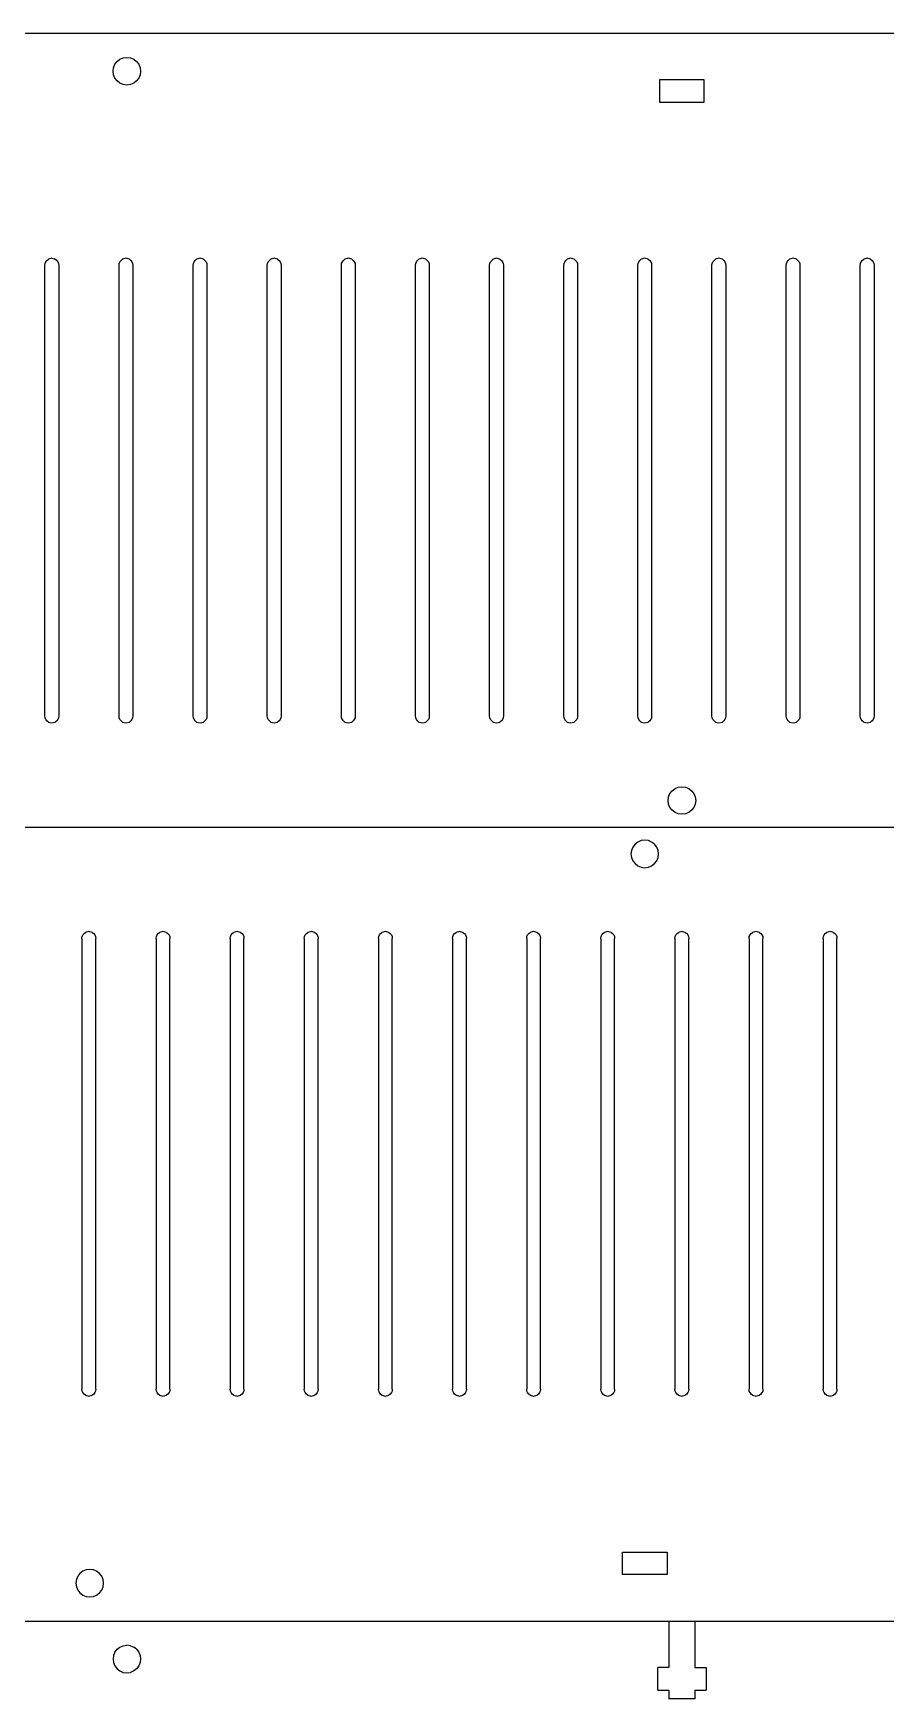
# Model space of a CAD drawing. Extents: x -559 to 246, y -225 to 406.
# Drawn here: x -358.6 to -259.7, y 213.1 to 406.3 of the extents above; entities that cross this region are included whole.
import ezdxf

# ---------------------------------------------------------------- set-up
doc = ezdxf.new("R2010")
doc.units = 0
doc.header["$MEASUREMENT"] = 0
doc.layers.get('0').update_dxf_attribs({"linetype": 'CONTINUOUS'})

msp = doc.modelspace()

# ---------------------------------------------------------------- linework, layer by layer
for p, q in [((-558.65, 406.26), (-154.35, 406.26)), ((-349.35, 401.86), (-349.3, 402.27)), ((-349.3, 401.44), (-349.35, 401.86)), ((-349.3, 402.27), (-349.14, 402.66)), ((-349.14, 402.66), (-348.89, 402.99)), ((-348.89, 402.99), (-348.55, 403.24)), ((-348.55, 403.24), (-348.17, 403.4)), ((-348.17, 403.4), (-347.75, 403.46)), ((-347.75, 403.46), (-347.34, 403.4)), ((-347.34, 403.4), (-346.95, 403.24)), ((-346.95, 403.24), (-346.62, 402.99)), ((-346.62, 402.99), (-346.37, 402.66)), ((-346.37, 402.66), (-346.21, 402.27)), ((-346.21, 402.27), (-346.15, 401.86)), ((-346.15, 401.86), (-346.21, 401.44)), ((-349.14, 401.06), (-349.3, 401.44)), ((-348.89, 400.73), (-349.14, 401.06)), ((-348.55, 400.47), (-348.89, 400.73)), ((-348.17, 400.31), (-348.55, 400.47)), ((-347.75, 400.26), (-348.17, 400.31)), ((-347.34, 400.31), (-347.75, 400.26)), ((-346.95, 400.47), (-347.34, 400.31)), ((-346.62, 400.73), (-346.95, 400.47)), ((-346.37, 401.06), (-346.62, 400.73)), ((-346.21, 401.44), (-346.37, 401.06)), ((-285.95, 400.86), (-285.95, 398.26)), ((-280.75, 400.86), (-285.95, 400.86)), ((-280.75, 398.26), (-280.75, 400.86)), ((-285.95, 398.26), (-280.75, 398.26)), ((-357.26, 379.36), (-357.23, 379.56)), ((-357.26, 327.06), (-357.26, 379.36)), ((-357.23, 379.56), (-357.15, 379.76)), ((-357.15, 379.76), (-357.02, 379.92)), ((-357.02, 379.92), (-356.86, 380.05)), ((-356.46, 380.16), (-356.86, 380.05)), ((-356.46, 380.16), (-356.19, 380.1)), ((-355.89, 379.92), (-356.19, 380.1)), ((-355.89, 379.92), (-355.76, 379.76)), ((-355.76, 379.76), (-355.68, 379.56)), ((-355.68, 379.56), (-355.66, 379.36)), ((-355.66, 379.36), (-355.66, 327.06)), ((-348.66, 379.36), (-348.63, 379.56)), ((-348.66, 327.06), (-348.66, 379.36)), ((-348.63, 379.56), (-348.55, 379.76)), ((-348.55, 379.76), (-348.42, 379.92)), ((-348.42, 379.92), (-348.26, 380.05)), ((-347.86, 380.16), (-348.26, 380.05)), ((-347.46, 380.05), (-347.86, 380.16)), ((-347.46, 380.05), (-347.29, 379.92)), ((-347.29, 379.92), (-347.16, 379.76)), ((-347.16, 379.76), (-347.08, 379.56)), ((-347.08, 379.56), (-347.06, 379.36)), ((-347.06, 379.36), (-347.06, 327.06)), ((-340.06, 379.36), (-340.03, 379.56)), ((-340.06, 327.06), (-340.06, 379.36)), ((-340.03, 379.56), (-339.95, 379.76)), ((-339.95, 379.76), (-339.82, 379.92)), ((-339.82, 379.92), (-339.66, 380.05)), ((-339.26, 380.16), (-339.66, 380.05)), ((-338.86, 380.05), (-339.26, 380.16)), ((-338.86, 380.05), (-338.69, 379.92)), ((-338.69, 379.92), (-338.56, 379.76)), ((-338.56, 379.76), (-338.48, 379.56)), ((-338.48, 379.56), (-338.46, 379.36)), ((-338.46, 379.36), (-338.46, 327.06)), ((-331.46, 379.36), (-331.43, 379.56)), ((-331.46, 327.06), (-331.46, 379.36)), ((-331.43, 379.56), (-331.35, 379.76)), ((-331.35, 379.76), (-331.22, 379.92)), ((-331.22, 379.92), (-331.06, 380.05)), ((-330.66, 380.16), (-331.06, 380.05)), ((-330.26, 380.05), (-330.66, 380.16)), ((-330.26, 380.05), (-330.09, 379.92)), ((-330.09, 379.92), (-329.96, 379.76)), ((-329.96, 379.76), (-329.88, 379.56)), ((-329.88, 379.56), (-329.86, 379.36)), ((-329.86, 379.36), (-329.86, 327.06)), ((-322.86, 379.36), (-322.83, 379.56)), ((-322.86, 327.06), (-322.86, 379.36)), ((-322.83, 379.56), (-322.75, 379.76)), ((-322.75, 379.76), (-322.62, 379.92)), ((-322.62, 379.92), (-322.46, 380.05)), ((-322.06, 380.16), (-322.46, 380.05)), ((-321.66, 380.05), (-322.06, 380.16)), ((-321.66, 380.05), (-321.49, 379.92)), ((-321.49, 379.92), (-321.36, 379.76)), ((-321.36, 379.76), (-321.28, 379.56)), ((-321.28, 379.56), (-321.26, 379.36)), ((-321.26, 379.36), (-321.26, 327.06)), ((-314.26, 379.36), (-314.23, 379.56)), ((-314.26, 327.06), (-314.26, 379.36)), ((-314.23, 379.56), (-314.15, 379.76)), ((-314.15, 379.76), (-314.02, 379.92)), ((-314.02, 379.92), (-313.86, 380.05)), ((-313.46, 380.16), (-313.86, 380.05)), ((-313.06, 380.05), (-313.46, 380.16)), ((-313.06, 380.05), (-312.89, 379.92)), ((-312.89, 379.92), (-312.76, 379.76)), ((-312.76, 379.76), (-312.68, 379.56)), ((-312.68, 379.56), (-312.66, 379.36)), ((-312.66, 379.36), (-312.66, 327.06)), ((-305.66, 379.36), (-305.63, 379.56)), ((-305.66, 327.06), (-305.66, 379.36)), ((-305.63, 379.56), (-305.55, 379.76)), ((-305.55, 379.76), (-305.42, 379.92)), ((-305.42, 379.92), (-305.26, 380.05)), ((-304.86, 380.16), (-305.26, 380.05)), ((-304.46, 380.05), (-304.86, 380.16)), ((-304.46, 380.05), (-304.29, 379.92)), ((-304.29, 379.92), (-304.16, 379.76)), ((-304.16, 379.76), (-304.08, 379.56)), ((-304.08, 379.56), (-304.06, 379.36)), ((-304.06, 379.36), (-304.06, 327.06)), ((-297.06, 379.36), (-297.03, 379.56)), ((-297.06, 327.06), (-297.06, 379.36)), ((-297.03, 379.56), (-296.95, 379.76)), ((-296.95, 379.76), (-296.82, 379.92)), ((-296.82, 379.92), (-296.66, 380.05)), ((-296.26, 380.16), (-296.66, 380.05)), ((-295.86, 380.05), (-296.26, 380.16)), ((-295.86, 380.05), (-295.69, 379.92)), ((-295.69, 379.92), (-295.56, 379.76)), ((-295.56, 379.76), (-295.48, 379.56)), ((-295.48, 379.56), (-295.46, 379.36)), ((-295.46, 379.36), (-295.46, 327.06)), ((-288.46, 379.36), (-288.43, 379.56)), ((-288.46, 327.06), (-288.46, 379.36)), ((-288.43, 379.56), (-288.35, 379.76)), ((-288.35, 379.76), (-288.22, 379.92)), ((-288.22, 379.92), (-288.06, 380.05)), ((-287.66, 380.16), (-288.06, 380.05)), ((-287.26, 380.05), (-287.66, 380.16)), ((-287.26, 380.05), (-287.09, 379.92)), ((-287.09, 379.92), (-286.96, 379.76)), ((-286.96, 379.76), (-286.88, 379.56)), ((-286.88, 379.56), (-286.86, 379.36)), ((-286.86, 379.36), (-286.86, 327.06)), ((-279.86, 379.36), (-279.83, 379.56)), ((-279.86, 327.06), (-279.86, 379.36)), ((-279.83, 379.56), (-279.75, 379.76)), ((-279.75, 379.76), (-279.62, 379.92)), ((-279.62, 379.92), (-279.46, 380.05)), ((-279.06, 380.16), (-279.46, 380.05)), ((-278.66, 380.05), (-279.06, 380.16)), ((-278.66, 380.05), (-278.49, 379.92)), ((-278.49, 379.92), (-278.36, 379.76)), ((-278.36, 379.76), (-278.28, 379.56)), ((-278.28, 379.56), (-278.26, 379.36)), ((-278.26, 379.36), (-278.26, 327.06)), ((-271.26, 379.36), (-271.23, 379.56)), ((-271.26, 327.06), (-271.26, 379.36)), ((-271.23, 379.56), (-271.15, 379.76)), ((-271.15, 379.76), (-271.02, 379.92)), ((-271.02, 379.92), (-270.86, 380.05)), ((-270.46, 380.16), (-270.86, 380.05)), ((-270.06, 380.05), (-270.46, 380.16)), ((-270.06, 380.05), (-269.89, 379.92)), ((-269.89, 379.92), (-269.76, 379.76)), ((-269.76, 379.76), (-269.68, 379.56)), ((-269.68, 379.56), (-269.66, 379.36)), ((-269.66, 379.36), (-269.66, 327.06)), ((-262.66, 379.36), (-262.63, 379.56)), ((-262.66, 327.06), (-262.66, 379.36)), ((-262.63, 379.56), (-262.55, 379.76)), ((-262.55, 379.76), (-262.42, 379.92)), ((-262.42, 379.92), (-262.26, 380.05)), ((-261.86, 380.16), (-262.26, 380.05)), ((-261.46, 380.05), (-261.86, 380.16)), ((-261.46, 380.05), (-261.29, 379.92)), ((-261.29, 379.92), (-261.16, 379.76)), ((-261.16, 379.76), (-261.08, 379.56)), ((-261.08, 379.56), (-261.06, 379.36)), ((-261.06, 379.36), (-261.06, 327.06)), ((-357.23, 326.85), (-357.26, 327.06)), ((-357.15, 326.66), (-357.23, 326.85)), ((-357.02, 326.49), (-357.15, 326.66)), ((-355.76, 326.66), (-355.89, 326.49)), ((-355.68, 326.85), (-355.76, 326.66)), ((-355.66, 327.06), (-355.68, 326.85)), ((-348.63, 326.85), (-348.66, 327.06)), ((-348.55, 326.66), (-348.63, 326.85)), ((-348.42, 326.49), (-348.55, 326.66)), ((-347.16, 326.66), (-347.29, 326.49)), ((-347.08, 326.85), (-347.16, 326.66)), ((-347.06, 327.06), (-347.08, 326.85)), ((-340.03, 326.85), (-340.06, 327.06)), ((-339.95, 326.66), (-340.03, 326.85)), ((-339.82, 326.49), (-339.95, 326.66)), ((-338.56, 326.66), (-338.69, 326.49)), ((-338.48, 326.85), (-338.56, 326.66)), ((-338.46, 327.06), (-338.48, 326.85)), ((-331.43, 326.85), (-331.46, 327.06)), ((-331.35, 326.66), (-331.43, 326.85)), ((-331.22, 326.49), (-331.35, 326.66)), ((-329.96, 326.66), (-330.09, 326.49)), ((-329.88, 326.85), (-329.96, 326.66)), ((-329.86, 327.06), (-329.88, 326.85)), ((-322.83, 326.85), (-322.86, 327.06)), ((-322.75, 326.66), (-322.83, 326.85)), ((-322.62, 326.49), (-322.75, 326.66)), ((-321.36, 326.66), (-321.49, 326.49)), ((-321.28, 326.85), (-321.36, 326.66)), ((-321.26, 327.06), (-321.28, 326.85)), ((-314.23, 326.85), (-314.26, 327.06)), ((-314.15, 326.66), (-314.23, 326.85)), ((-314.02, 326.49), (-314.15, 326.66)), ((-312.76, 326.66), (-312.89, 326.49)), ((-312.68, 326.85), (-312.76, 326.66)), ((-312.66, 327.06), (-312.68, 326.85)), ((-305.63, 326.85), (-305.66, 327.06)), ((-305.55, 326.66), (-305.63, 326.85)), ((-305.42, 326.49), (-305.55, 326.66)), ((-304.16, 326.66), (-304.29, 326.49)), ((-304.08, 326.85), (-304.16, 326.66)), ((-304.06, 327.06), (-304.08, 326.85)), ((-297.03, 326.85), (-297.06, 327.06)), ((-296.95, 326.66), (-297.03, 326.85)), ((-296.82, 326.49), (-296.95, 326.66)), ((-295.56, 326.66), (-295.69, 326.49)), ((-295.48, 326.85), (-295.56, 326.66)), ((-295.46, 327.06), (-295.48, 326.85)), ((-288.43, 326.85), (-288.46, 327.06)), ((-288.35, 326.66), (-288.43, 326.85)), ((-288.22, 326.49), (-288.35, 326.66)), ((-286.96, 326.66), (-287.09, 326.49)), ((-286.88, 326.85), (-286.96, 326.66)), ((-286.86, 327.06), (-286.88, 326.85)), ((-279.83, 326.85), (-279.86, 327.06)), ((-279.75, 326.66), (-279.83, 326.85)), ((-279.62, 326.49), (-279.75, 326.66)), ((-278.36, 326.66), (-278.49, 326.49)), ((-278.28, 326.85), (-278.36, 326.66)), ((-278.26, 327.06), (-278.28, 326.85)), ((-271.23, 326.85), (-271.26, 327.06)), ((-271.15, 326.66), (-271.23, 326.85)), ((-271.02, 326.49), (-271.15, 326.66)), ((-269.76, 326.66), (-269.89, 326.49)), ((-269.68, 326.85), (-269.76, 326.66)), ((-269.66, 327.06), (-269.68, 326.85)), ((-262.63, 326.85), (-262.66, 327.06)), ((-262.55, 326.66), (-262.63, 326.85)), ((-262.42, 326.49), (-262.55, 326.66)), ((-261.16, 326.66), (-261.29, 326.49)), ((-261.08, 326.85), (-261.16, 326.66)), ((-261.06, 327.06), (-261.08, 326.85)), ((-356.86, 326.36), (-357.02, 326.49)), ((-356.86, 326.36), (-356.46, 326.26)), ((-356.46, 326.26), (-356.06, 326.36)), ((-355.89, 326.49), (-356.06, 326.36)), ((-348.26, 326.36), (-348.42, 326.49)), ((-348.26, 326.36), (-347.86, 326.26)), ((-347.86, 326.26), (-347.46, 326.36)), ((-347.29, 326.49), (-347.46, 326.36)), ((-339.66, 326.36), (-339.82, 326.49)), ((-339.66, 326.36), (-339.26, 326.26)), ((-339.26, 326.26), (-338.86, 326.36)), ((-338.69, 326.49), (-338.86, 326.36)), ((-331.06, 326.36), (-331.22, 326.49)), ((-331.06, 326.36), (-330.66, 326.26)), ((-330.66, 326.26), (-330.26, 326.36)), ((-330.09, 326.49), (-330.26, 326.36)), ((-322.46, 326.36), (-322.62, 326.49)), ((-322.46, 326.36), (-322.06, 326.26)), ((-322.06, 326.26), (-321.66, 326.36)), ((-321.49, 326.49), (-321.66, 326.36)), ((-313.86, 326.36), (-314.02, 326.49)), ((-313.86, 326.36), (-313.46, 326.26)), ((-313.46, 326.26), (-313.06, 326.36)), ((-312.89, 326.49), (-313.06, 326.36)), ((-305.26, 326.36), (-305.42, 326.49)), ((-305.26, 326.36), (-304.86, 326.26)), ((-304.86, 326.26), (-304.46, 326.36)), ((-304.29, 326.49), (-304.46, 326.36)), ((-296.66, 326.36), (-296.82, 326.49)), ((-296.66, 326.36), (-296.26, 326.26)), ((-296.26, 326.26), (-295.86, 326.36)), ((-295.69, 326.49), (-295.86, 326.36)), ((-288.06, 326.36), (-288.22, 326.49)), ((-288.06, 326.36), (-287.66, 326.26)), ((-287.66, 326.26), (-287.26, 326.36)), ((-287.09, 326.49), (-287.26, 326.36)), ((-279.46, 326.36), (-279.62, 326.49)), ((-279.46, 326.36), (-279.06, 326.26)), ((-279.06, 326.26), (-278.66, 326.36)), ((-278.49, 326.49), (-278.66, 326.36)), ((-270.86, 326.36), (-271.02, 326.49)), ((-270.86, 326.36), (-270.46, 326.26)), ((-270.46, 326.26), (-270.06, 326.36)), ((-269.89, 326.49), (-270.06, 326.36)), ((-262.26, 326.36), (-262.42, 326.49)), ((-262.26, 326.36), (-261.86, 326.26)), ((-261.86, 326.26), (-261.46, 326.36)), ((-261.29, 326.49), (-261.46, 326.36)), ((-284.15, 318.64), (-283.77, 318.8)), ((-283.77, 318.8), (-283.35, 318.86)), ((-283.35, 318.86), (-282.94, 318.8)), ((-282.94, 318.8), (-282.55, 318.64)), ((-284.95, 317.26), (-284.9, 317.67)), ((-284.9, 316.84), (-284.95, 317.26)), ((-284.9, 317.67), (-284.74, 318.06)), ((-284.74, 318.06), (-284.49, 318.39)), ((-284.49, 318.39), (-284.15, 318.64)), ((-282.55, 318.64), (-282.22, 318.39)), ((-282.22, 318.39), (-281.97, 318.06)), ((-281.97, 318.06), (-281.81, 317.67)), ((-281.81, 317.67), (-281.75, 317.26)), ((-281.75, 317.26), (-281.81, 316.84)), ((-284.74, 316.46), (-284.9, 316.84)), ((-284.49, 316.13), (-284.74, 316.46)), ((-284.15, 315.87), (-284.49, 316.13)), ((-283.77, 315.71), (-284.15, 315.87)), ((-283.35, 315.66), (-283.77, 315.71)), ((-282.94, 315.71), (-283.35, 315.66)), ((-282.55, 315.87), (-282.94, 315.71)), ((-282.22, 316.13), (-282.55, 315.87)), ((-281.97, 316.46), (-282.22, 316.13)), ((-281.81, 316.84), (-281.97, 316.46)), ((-558.65, 314.16), (-158.66, 314.16)), ((-289.2, 311.47), (-289.26, 311.06)), ((-289.26, 311.06), (-289.2, 310.64)), ((-289.04, 311.86), (-289.2, 311.47)), ((-288.79, 312.19), (-289.04, 311.86)), ((-288.46, 312.44), (-288.79, 312.19)), ((-288.07, 312.6), (-288.46, 312.44)), ((-287.66, 312.66), (-288.07, 312.6)), ((-287.24, 312.6), (-287.66, 312.66)), ((-286.86, 312.44), (-287.24, 312.6)), ((-286.52, 312.19), (-286.86, 312.44)), ((-286.27, 311.86), (-286.52, 312.19)), ((-286.11, 311.47), (-286.27, 311.86)), ((-286.06, 311.06), (-286.11, 311.47)), ((-286.11, 310.64), (-286.06, 311.06)), ((-289.2, 310.64), (-289.04, 310.26)), ((-289.04, 310.26), (-288.79, 309.93)), ((-288.79, 309.93), (-288.46, 309.67)), ((-288.46, 309.67), (-288.07, 309.51)), ((-288.07, 309.51), (-287.66, 309.46)), ((-287.66, 309.46), (-287.24, 309.51)), ((-287.24, 309.51), (-286.86, 309.67)), ((-286.86, 309.67), (-286.52, 309.93)), ((-286.52, 309.93), (-286.27, 310.26)), ((-286.27, 310.26), (-286.11, 310.64)), ((-352.96, 301.26), (-352.93, 301.46)), ((-352.93, 301.46), (-352.85, 301.66)), ((-352.85, 301.66), (-352.72, 301.82)), ((-352.72, 301.82), (-352.56, 301.95)), ((-352.16, 302.06), (-352.56, 301.95)), ((-351.76, 301.95), (-352.16, 302.06)), ((-351.76, 301.95), (-351.59, 301.82)), ((-351.59, 301.82), (-351.46, 301.66)), ((-351.46, 301.66), (-351.38, 301.46)), ((-351.38, 301.46), (-351.36, 301.26)), ((-344.36, 301.26), (-344.33, 301.46)), ((-344.33, 301.46), (-344.25, 301.66)), ((-344.25, 301.66), (-344.12, 301.82)), ((-344.12, 301.82), (-343.96, 301.95)), ((-343.56, 302.06), (-343.96, 301.95)), ((-343.16, 301.95), (-343.56, 302.06)), ((-343.16, 301.95), (-342.99, 301.82)), ((-342.99, 301.82), (-342.86, 301.66)), ((-342.86, 301.66), (-342.78, 301.46)), ((-342.78, 301.46), (-342.76, 301.26)), ((-335.76, 301.26), (-335.73, 301.46)), ((-335.73, 301.46), (-335.65, 301.66)), ((-335.65, 301.66), (-335.52, 301.82)), ((-335.52, 301.82), (-335.36, 301.95)), ((-334.96, 302.06), (-335.36, 301.95)), ((-334.56, 301.95), (-334.96, 302.06)), ((-334.56, 301.95), (-334.39, 301.82)), ((-334.39, 301.82), (-334.26, 301.66)), ((-334.26, 301.66), (-334.18, 301.46)), ((-334.18, 301.46), (-334.16, 301.26)), ((-327.16, 301.26), (-327.13, 301.46)), ((-327.13, 301.46), (-327.05, 301.66)), ((-327.05, 301.66), (-326.92, 301.82)), ((-326.92, 301.82), (-326.76, 301.95)), ((-326.36, 302.06), (-326.76, 301.95)), ((-325.96, 301.95), (-326.36, 302.06)), ((-325.96, 301.95), (-325.79, 301.82)), ((-325.79, 301.82), (-325.66, 301.66)), ((-325.66, 301.66), (-325.58, 301.46)), ((-325.58, 301.46), (-325.56, 301.26)), ((-318.56, 301.26), (-318.53, 301.46)), ((-318.53, 301.46), (-318.45, 301.66)), ((-318.45, 301.66), (-318.32, 301.82)), ((-318.32, 301.82), (-318.16, 301.95)), ((-317.76, 302.06), (-318.16, 301.95)), ((-317.36, 301.95), (-317.76, 302.06)), ((-317.36, 301.95), (-317.19, 301.82)), ((-317.19, 301.82), (-317.06, 301.66)), ((-317.06, 301.66), (-316.98, 301.46)), ((-316.98, 301.46), (-316.96, 301.26)), ((-309.96, 301.26), (-309.93, 301.46)), ((-309.93, 301.46), (-309.85, 301.66)), ((-309.85, 301.66), (-309.72, 301.82)), ((-309.72, 301.82), (-309.56, 301.95)), ((-309.16, 302.06), (-309.56, 301.95)), ((-308.76, 301.95), (-309.16, 302.06)), ((-308.76, 301.95), (-308.59, 301.82)), ((-308.59, 301.82), (-308.46, 301.66)), ((-308.46, 301.66), (-308.38, 301.46)), ((-308.38, 301.46), (-308.36, 301.26)), ((-301.36, 301.26), (-301.33, 301.46)), ((-301.33, 301.46), (-301.25, 301.66)), ((-301.25, 301.66), (-301.12, 301.82)), ((-301.12, 301.82), (-300.96, 301.95)), ((-300.56, 302.06), (-300.96, 301.95)), ((-300.16, 301.95), (-300.56, 302.06)), ((-300.16, 301.95), (-299.99, 301.82)), ((-299.99, 301.82), (-299.86, 301.66)), ((-299.86, 301.66), (-299.78, 301.46)), ((-299.78, 301.46), (-299.76, 301.26)), ((-292.76, 301.26), (-292.73, 301.46)), ((-292.73, 301.46), (-292.65, 301.66)), ((-292.65, 301.66), (-292.52, 301.82)), ((-292.52, 301.82), (-292.36, 301.95)), ((-291.96, 302.06), (-292.36, 301.95)), ((-291.56, 301.95), (-291.96, 302.06)), ((-291.56, 301.95), (-291.39, 301.82)), ((-291.39, 301.82), (-291.26, 301.66)), ((-291.26, 301.66), (-291.18, 301.46)), ((-291.18, 301.46), (-291.16, 301.26)), ((-284.16, 301.26), (-284.13, 301.46)), ((-284.13, 301.46), (-284.05, 301.66)), ((-284.05, 301.66), (-283.92, 301.82)), ((-283.92, 301.82), (-283.76, 301.95)), ((-283.36, 302.06), (-283.76, 301.95)), ((-282.96, 301.95), (-283.36, 302.06)), ((-282.96, 301.95), (-282.79, 301.82)), ((-282.79, 301.82), (-282.66, 301.66)), ((-282.66, 301.66), (-282.58, 301.46)), ((-282.58, 301.46), (-282.56, 301.26)), ((-275.56, 301.26), (-275.53, 301.46)), ((-275.53, 301.46), (-275.45, 301.66)), ((-275.45, 301.66), (-275.32, 301.82)), ((-275.32, 301.82), (-275.16, 301.95)), ((-274.76, 302.06), (-275.16, 301.95)), ((-274.36, 301.95), (-274.76, 302.06)), ((-274.36, 301.95), (-274.19, 301.82)), ((-274.19, 301.82), (-274.06, 301.66)), ((-274.06, 301.66), (-273.98, 301.46)), ((-273.98, 301.46), (-273.96, 301.26)), ((-266.96, 301.26), (-266.93, 301.46)), ((-266.93, 301.46), (-266.85, 301.66)), ((-266.85, 301.66), (-266.72, 301.82)), ((-266.72, 301.82), (-266.56, 301.95)), ((-266.16, 302.06), (-266.56, 301.95)), ((-265.76, 301.95), (-266.16, 302.06)), ((-265.76, 301.95), (-265.59, 301.82)), ((-265.59, 301.82), (-265.46, 301.66)), ((-265.46, 301.66), (-265.38, 301.46)), ((-265.38, 301.46), (-265.36, 301.26)), ((-352.96, 301.26), (-352.96, 248.96)), ((-351.36, 248.96), (-351.36, 301.26)), ((-344.36, 301.26), (-344.36, 248.96)), ((-342.76, 248.96), (-342.76, 301.26)), ((-335.76, 301.26), (-335.76, 248.96)), ((-334.16, 248.96), (-334.16, 301.26)), ((-327.16, 301.26), (-327.16, 248.96)), ((-325.56, 248.96), (-325.56, 301.26)), ((-318.56, 301.26), (-318.56, 248.96)), ((-316.96, 248.96), (-316.96, 301.26)), ((-309.96, 301.26), (-309.96, 248.96)), ((-308.36, 248.96), (-308.36, 301.26)), ((-301.36, 301.26), (-301.36, 248.96)), ((-299.76, 248.96), (-299.76, 301.26)), ((-292.76, 301.26), (-292.76, 248.96)), ((-291.16, 248.96), (-291.16, 301.26)), ((-284.16, 301.26), (-284.16, 248.96)), ((-282.56, 248.96), (-282.56, 301.26)), ((-275.56, 301.26), (-275.56, 248.96)), ((-273.96, 248.96), (-273.96, 301.26)), ((-266.96, 301.26), (-266.96, 248.96)), ((-265.36, 248.96), (-265.36, 301.26)), ((-352.93, 248.75), (-352.96, 248.96)), ((-352.85, 248.56), (-352.93, 248.75)), ((-352.72, 248.39), (-352.85, 248.56)), ((-352.56, 248.26), (-352.72, 248.39)), ((-352.56, 248.26), (-352.16, 248.16)), ((-352.16, 248.16), (-351.76, 248.26)), ((-351.59, 248.39), (-351.76, 248.26)), ((-351.46, 248.56), (-351.59, 248.39)), ((-351.38, 248.75), (-351.46, 248.56)), ((-351.36, 248.96), (-351.38, 248.75)), ((-344.33, 248.75), (-344.36, 248.96)), ((-344.25, 248.56), (-344.33, 248.75)), ((-344.12, 248.39), (-344.25, 248.56)), ((-343.96, 248.26), (-344.12, 248.39)), ((-343.96, 248.26), (-343.56, 248.16)), ((-343.56, 248.16), (-343.16, 248.26)), ((-342.99, 248.39), (-343.16, 248.26)), ((-342.86, 248.56), (-342.99, 248.39)), ((-342.78, 248.75), (-342.86, 248.56)), ((-342.76, 248.96), (-342.78, 248.75)), ((-335.73, 248.75), (-335.76, 248.96)), ((-335.65, 248.56), (-335.73, 248.75)), ((-335.52, 248.39), (-335.65, 248.56)), ((-335.36, 248.26), (-335.52, 248.39)), ((-335.36, 248.26), (-334.96, 248.16)), ((-334.96, 248.16), (-334.56, 248.26)), ((-334.39, 248.39), (-334.56, 248.26)), ((-334.26, 248.56), (-334.39, 248.39)), ((-334.18, 248.75), (-334.26, 248.56)), ((-334.16, 248.96), (-334.18, 248.75)), ((-327.13, 248.75), (-327.16, 248.96)), ((-327.05, 248.56), (-327.13, 248.75)), ((-326.92, 248.39), (-327.05, 248.56)), ((-326.76, 248.26), (-326.92, 248.39)), ((-326.76, 248.26), (-326.36, 248.16)), ((-326.36, 248.16), (-325.96, 248.26)), ((-325.79, 248.39), (-325.96, 248.26)), ((-325.66, 248.56), (-325.79, 248.39)), ((-325.58, 248.75), (-325.66, 248.56)), ((-325.56, 248.96), (-325.58, 248.75)), ((-318.53, 248.75), (-318.56, 248.96)), ((-318.45, 248.56), (-318.53, 248.75)), ((-318.32, 248.39), (-318.45, 248.56)), ((-318.16, 248.26), (-318.32, 248.39)), ((-318.16, 248.26), (-317.76, 248.16)), ((-317.76, 248.16), (-317.36, 248.26)), ((-317.19, 248.39), (-317.36, 248.26)), ((-317.06, 248.56), (-317.19, 248.39)), ((-316.98, 248.75), (-317.06, 248.56)), ((-316.96, 248.96), (-316.98, 248.75)), ((-309.93, 248.75), (-309.96, 248.96)), ((-309.85, 248.56), (-309.93, 248.75)), ((-309.72, 248.39), (-309.85, 248.56)), ((-309.56, 248.26), (-309.72, 248.39)), ((-309.56, 248.26), (-309.16, 248.16)), ((-309.16, 248.16), (-308.76, 248.26)), ((-308.59, 248.39), (-308.76, 248.26)), ((-308.46, 248.56), (-308.59, 248.39)), ((-308.38, 248.75), (-308.46, 248.56)), ((-308.36, 248.96), (-308.38, 248.75)), ((-301.33, 248.75), (-301.36, 248.96)), ((-301.25, 248.56), (-301.33, 248.75)), ((-301.12, 248.39), (-301.25, 248.56)), ((-300.96, 248.26), (-301.12, 248.39)), ((-300.96, 248.26), (-300.56, 248.16)), ((-300.56, 248.16), (-300.16, 248.26)), ((-299.99, 248.39), (-300.16, 248.26)), ((-299.86, 248.56), (-299.99, 248.39)), ((-299.78, 248.75), (-299.86, 248.56)), ((-299.76, 248.96), (-299.78, 248.75)), ((-292.73, 248.75), (-292.76, 248.96)), ((-292.65, 248.56), (-292.73, 248.75)), ((-292.52, 248.39), (-292.65, 248.56)), ((-292.36, 248.26), (-292.52, 248.39)), ((-292.36, 248.26), (-291.96, 248.16)), ((-291.96, 248.16), (-291.56, 248.26)), ((-291.39, 248.39), (-291.56, 248.26)), ((-291.26, 248.56), (-291.39, 248.39)), ((-291.18, 248.75), (-291.26, 248.56)), ((-291.16, 248.96), (-291.18, 248.75)), ((-284.13, 248.75), (-284.16, 248.96)), ((-284.05, 248.56), (-284.13, 248.75)), ((-283.92, 248.39), (-284.05, 248.56)), ((-283.76, 248.26), (-283.92, 248.39)), ((-283.76, 248.26), (-283.36, 248.16)), ((-283.36, 248.16), (-282.96, 248.26)), ((-282.79, 248.39), (-282.96, 248.26)), ((-282.66, 248.56), (-282.79, 248.39)), ((-282.58, 248.75), (-282.66, 248.56)), ((-282.56, 248.96), (-282.58, 248.75)), ((-275.53, 248.75), (-275.56, 248.96)), ((-275.45, 248.56), (-275.53, 248.75)), ((-275.32, 248.39), (-275.45, 248.56)), ((-275.16, 248.26), (-275.32, 248.39)), ((-275.16, 248.26), (-274.76, 248.16)), ((-274.76, 248.16), (-274.36, 248.26)), ((-274.19, 248.39), (-274.36, 248.26)), ((-274.06, 248.56), (-274.19, 248.39)), ((-273.98, 248.75), (-274.06, 248.56)), ((-273.96, 248.96), (-273.98, 248.75)), ((-266.93, 248.75), (-266.96, 248.96)), ((-266.85, 248.56), (-266.93, 248.75)), ((-266.72, 248.39), (-266.85, 248.56)), ((-266.56, 248.26), (-266.72, 248.39)), ((-266.56, 248.26), (-266.16, 248.16)), ((-266.16, 248.16), (-265.76, 248.26)), ((-265.59, 248.39), (-265.76, 248.26)), ((-265.46, 248.56), (-265.59, 248.39)), ((-265.38, 248.75), (-265.46, 248.56)), ((-265.36, 248.96), (-265.38, 248.75)), ((-290.26, 230.06), (-285.06, 230.06)), ((-290.26, 227.46), (-290.26, 230.06)), ((-285.06, 230.06), (-285.06, 227.46)), ((-352.47, 228), (-352.86, 227.84)), ((-352.06, 228.06), (-352.47, 228)), ((-351.64, 228), (-352.06, 228.06)), ((-351.26, 227.84), (-351.64, 228)), ((-353.6, 226.87), (-353.66, 226.46)), ((-353.66, 226.46), (-353.6, 226.04)), ((-353.44, 227.26), (-353.6, 226.87)), ((-353.19, 227.59), (-353.44, 227.26)), ((-352.86, 227.84), (-353.19, 227.59)), ((-350.92, 227.59), (-351.26, 227.84)), ((-350.67, 227.26), (-350.92, 227.59)), ((-350.51, 226.87), (-350.67, 227.26)), ((-350.46, 226.46), (-350.51, 226.87)), ((-350.51, 226.04), (-350.46, 226.46)), ((-285.06, 227.46), (-290.26, 227.46)), ((-353.6, 226.04), (-353.44, 225.66)), ((-353.44, 225.66), (-353.19, 225.33)), ((-353.19, 225.33), (-352.86, 225.07)), ((-352.86, 225.07), (-352.47, 224.91)), ((-352.47, 224.91), (-352.06, 224.86)), ((-352.06, 224.86), (-351.64, 224.91)), ((-351.64, 224.91), (-351.26, 225.07)), ((-351.26, 225.07), (-350.92, 225.33)), ((-350.92, 225.33), (-350.67, 225.66)), ((-350.67, 225.66), (-350.51, 226.04)), ((-410.85, 222.06), (-284.85, 222.06)), ((-284.85, 222.06), (-284.85, 216.66)), ((-284.85, 222.06), (-281.85, 222.06)), ((-281.85, 222.06), (-281.85, 216.66)), ((-281.85, 222.06), (-164.45, 222.06)), ((-349.14, 218.46), (-349.3, 218.07)), ((-349.14, 218.46), (-348.89, 218.79)), ((-348.89, 218.79), (-348.55, 219.04)), ((-348.55, 219.04), (-348.17, 219.2)), ((-348.17, 219.2), (-347.75, 219.26)), ((-347.34, 219.2), (-347.75, 219.26)), ((-347.34, 219.2), (-346.95, 219.04)), ((-346.62, 218.79), (-346.95, 219.04)), ((-346.62, 218.79), (-346.37, 218.46)), ((-346.37, 218.46), (-346.21, 218.07)), ((-349.3, 218.07), (-349.35, 217.66)), ((-349.35, 217.66), (-349.3, 217.24)), ((-349.3, 217.24), (-349.14, 216.86)), ((-349.14, 216.86), (-348.89, 216.53)), ((-348.89, 216.53), (-348.55, 216.27)), ((-346.62, 216.53), (-346.95, 216.27)), ((-346.37, 216.86), (-346.62, 216.53)), ((-346.21, 217.24), (-346.37, 216.86)), ((-346.21, 218.07), (-346.15, 217.66)), ((-346.15, 217.66), (-346.21, 217.24)), ((-284.85, 216.66), (-286.15, 216.66)), ((-286.15, 214.06), (-286.15, 216.66)), ((-281.85, 216.66), (-280.55, 216.66)), ((-280.55, 216.66), (-280.55, 214.06)), ((-348.55, 216.27), (-348.17, 216.11)), ((-348.17, 216.11), (-347.75, 216.06)), ((-347.75, 216.06), (-347.34, 216.11)), ((-346.95, 216.27), (-347.34, 216.11)), ((-286.15, 214.06), (-284.85, 214.06)), ((-284.85, 214.06), (-284.85, 213.06)), ((-281.85, 213.06), (-284.85, 213.06)), ((-281.85, 214.06), (-280.55, 214.06)), ((-281.85, 214.06), (-281.85, 213.06))]:
    msp.add_line(p, q)

doc.saveas('drawing.dxf')
